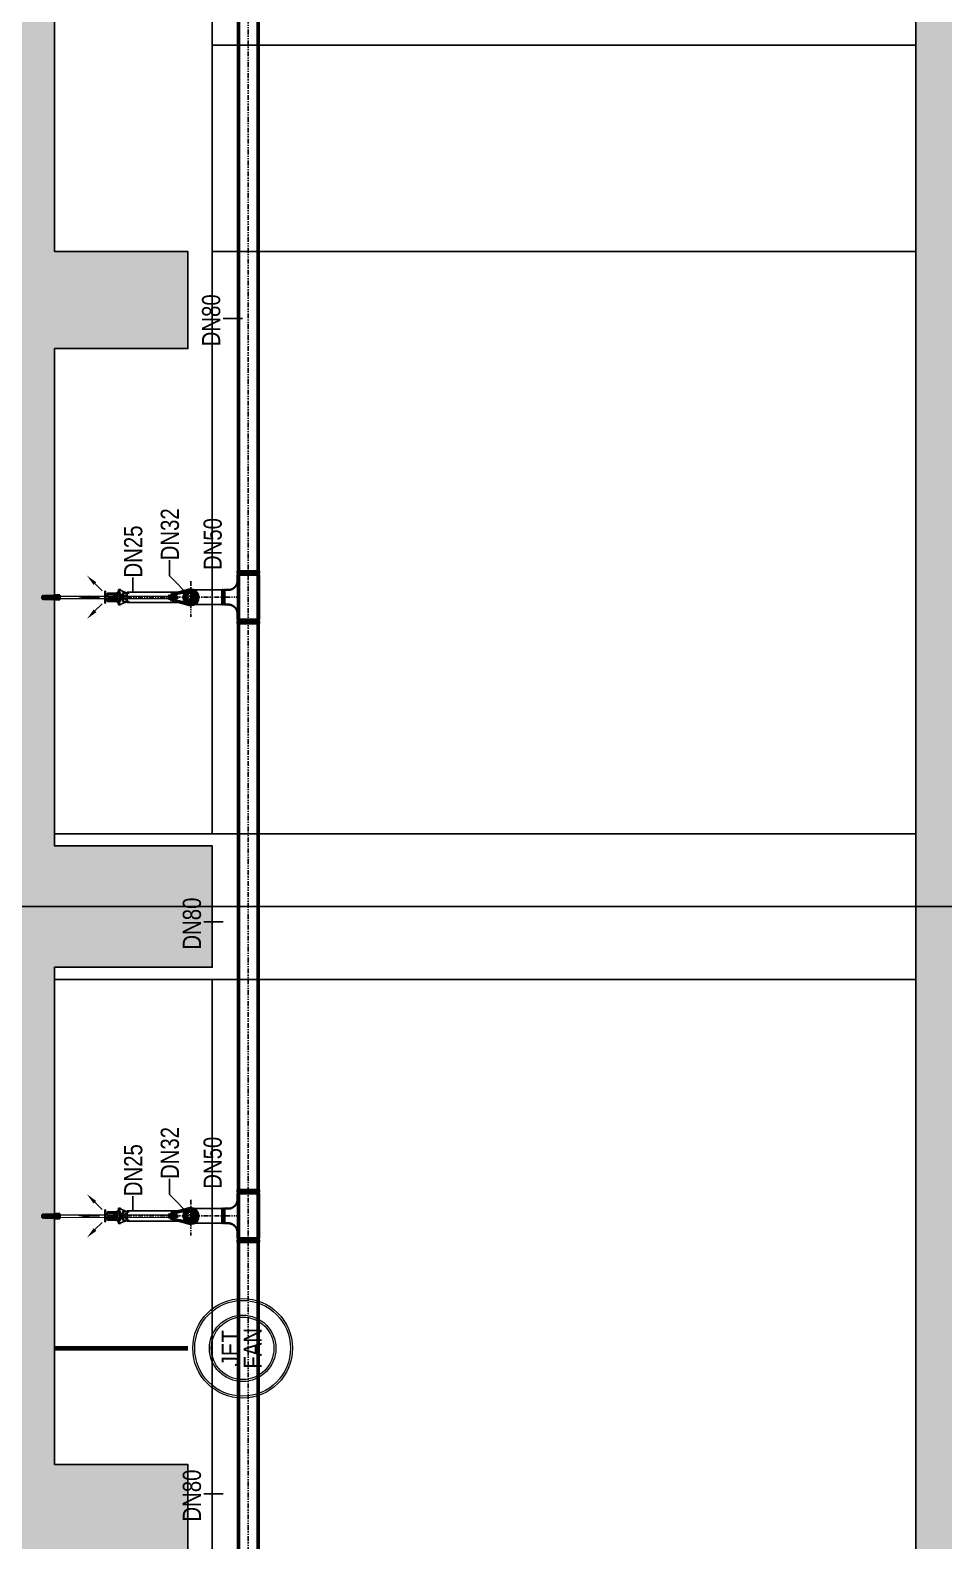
# Model space of a CAD drawing. Header units: millimetres. Extents: x -379292 to 1221486, y 92049 to 447512.
# Drawn here: x -29475 to -25709, y 190005 to 196231 of the extents above; entities that cross this region are included whole.
import ezdxf
from ezdxf.enums import TextEntityAlignment as Align

# ---------------------------------------------------------------- set-up
doc = ezdxf.new("R2010")
doc.units = ezdxf.units.MM
for name, pattern in [('ACISOTGB', [9, 4, -1, 1, -1, 1, -1]), ('CENTER', [2, 1.25, -0.25, 0.25, -0.25]), ('CENTRE', [50.8, 31.75, -6.35, 6.35, -6.35]), ('SOGUKSU1', [72, 60, -6, 0, -6])]:
    doc.linetypes.add(name, pattern=pattern)
for name, color, linetype in [('05_AXIS', 211, 'CENTER'), ('05_CONCRETE', 6, 'Continuous'), ('05_CONCRETE VIEW', 142, 'Continuous'), ('05_HATCH CONCRETE', 141, 'Continuous'), ('05_VIEW 4', 4, 'Continuous'), ('M_FIRE_QRSC-K8-PENDENT SPRINKLER', 102, 'Continuous'), ('M_YANGIN_SPR_ CAP', 7, 'Continuous')]:
    doc.layers.add(name, color=color, linetype=linetype)
for name, color, linetype, lineweight in [('1-JET FAN', 2, 'Continuous', 9), ('1-MIMARI', 8, 'Continuous', 9), ('1-YANGIN BORUSU-2', 5, 'SOGUKSU1', 30), ('1-YANGIN BORUSU-3', 1, 'SOGUKSU1', 30)]:
    doc.layers.add(name, color=color, linetype=linetype, lineweight=lineweight)
doc.styles.add('DOA.ARIAL', font='arial.ttf')
pattern_1 = [(225, (-1e-07, -6.29572), (0.224506, -0.224506), [])]
pattern_2 = [(225, (-8e-08, -7.19072), (0.224506, -0.224506), [])]

# ---------------------------------------------------------------- blocks, each defined once
blk = doc.blocks.new('A$C6a8db8d0')
at = {"layer": '05_HATCH CONCRETE', "ltscale": 25, "transparency": 33554671}
h = blk.add_hatch(dxfattribs=at)
h.set_pattern_fill('ANSI33', color=256, scale=1.5, angle=180)
h.set_pattern_definition([(225, (-8686.666, 32930.851), (6.735192, -6.735192), []), (225, (-8693.402, 32930.851), (6.735192, -6.735192), [4.7625, -2.38125])])
h.paths.add_polyline_path([(-8675, 790), (-8675, 420), (-8725, 420), (-8725, 370), (9165, 370), (9165, 420), (9115, 420), (9115, 810), (9095, 810), (9095, 790), (5815, 790), (5815, 810), (5795, 810), (5795, 790), (-1895, 790), (-1895, 710), (-1845, 710), (-1845, 775), (-1635, 775), (-1635, 720), (-1595, 720), (-1595, 775), (-1335, 775), (-1335, 720), (-1295, 720), (-1295, 775), (-1090, 775), (-1090, 710), (-1040, 710), (-1040, 775), (-835, 775), (-835, 720), (-795, 720), (-795, 775), (-535, 775), (-535, 720), (-495, 720), (-495, 775), (-290, 775), (-290, 710), (-240, 710), (-240, 775), (-35, 775), (-35, 720), (5, 720), (5, 775), (265, 775), (265, 720), (305, 720), (305, 775), (510, 775), (510, 710), (560, 710), (560, 775), (765, 775), (765, 720), (805, 720), (805, 775), (1065, 775), (1065, 720), (1105, 720), (1105, 775), (1310, 775), (1310, 710), (1360, 710), (1360, 775), (1565, 775), (1565, 720), (1605, 720), (1605, 775), (1865, 775), (1865, 720), (1905, 720), (1905, 775), (2110, 775), (2110, 710), (2160, 710), (2160, 775), (2365, 775), (2365, 720), (2405, 720), (2405, 775), (2665, 775), (2665, 720), (2705, 720), (2705, 775), (2910, 775), (2910, 710), (2960, 710), (2960, 775), (3165, 775), (3165, 720), (3205, 720), (3205, 775), (3465, 775), (3465, 720), (3505, 720), (3505, 775), (3710, 775), (3710, 710), (3760, 710), (3760, 775), (3965, 775), (3965, 720), (4005, 720), (4005, 775), (4265, 775), (4265, 720), (4305, 720), (4305, 775), (4510, 775), (4510, 710), (4560, 710), (4560, 775), (4765, 775), (4765, 720), (4805, 720), (4805, 775), (5065, 775), (5065, 720), (5105, 720), (5105, 775), (5310, 775), (5310, 710), (5360, 710), (5360, 775), (5540, 775), (5540, 720), (5580, 720), (5580, 775), (5760, 775), (5760, 710), (5810, 710), (5810, 775), (6110, 775), (6110, 710), (6160, 710), (6160, 775), (6365, 775), (6365, 720), (6405, 720), (6405, 775), (6665, 775), (6665, 720), (6705, 720), (6705, 775), (6910, 775), (6910, 710), (6960, 710), (6960, 775), (7165, 775), (7165, 720), (7205, 720), (7205, 775), (7465, 775), (7465, 720), (7505, 720), (7505, 775), (7710, 775), (7710, 710), (7760, 710), (7760, 775), (7965, 775), (7965, 720), (8005, 720), (8005, 775), (8265, 775), (8265, 720), (8305, 720), (8305, 775), (8510, 775), (8510, 710), (8560, 710), (8560, 775), (8790, 775), (8790, 720), (8830, 720), (8830, 775), (9085, 775), (9085, 420), (-8645, 420), (-8645, 775), (-8270, 775), (-8270, 710), (-8220, 710), (-8220, 775), (-8015, 775), (-8015, 720), (-7975, 720), (-7975, 775), (-7715, 775), (-7715, 720), (-7675, 720), (-7675, 775), (-7470, 775), (-7470, 710), (-7420, 710), (-7420, 775), (-7215, 775), (-7215, 720), (-7175, 720), (-7175, 775), (-6915, 775), (-6915, 720), (-6875, 720), (-6875, 775), (-6670, 775), (-6670, 710), (-6620, 710), (-6620, 775), (-6415, 775), (-6415, 720), (-6375, 720), (-6375, 775), (-6115, 775), (-6115, 720), (-6075, 720), (-6075, 775), (-5870, 775), (-5870, 710), (-5820, 710), (-5820, 775), (-5615, 775), (-5615, 720), (-5575, 720), (-5575, 775), (-5315, 775), (-5315, 720), (-5275, 720), (-5275, 775), (-5070, 775), (-5070, 710), (-5020, 710), (-5020, 775), (-4815, 775), (-4815, 720), (-4775, 720), (-4775, 775), (-4515, 775), (-4515, 720), (-4475, 720), (-4475, 775), (-4270, 775), (-4270, 710), (-4220, 710), (-4220, 775), (-4015, 775), (-4015, 720), (-3975, 720), (-3975, 775), (-3715, 775), (-3715, 720), (-3675, 720), (-3675, 775), (-3470, 775), (-3470, 710), (-3420, 710), (-3420, 775), (-3215, 775), (-3215, 720), (-3175, 720), (-3175, 775), (-2915, 775), (-2915, 720), (-2875, 720), (-2875, 775), (-2670, 775), (-2670, 710), (-2620, 710), (-2620, 775), (-2435, 775), (-2435, 720), (-2395, 720), (-2395, 775), (-2175, 775), (-2175, 720), (-2135, 720), (-2135, 775), (-1955, 775), (-1955, 710), (-1905, 710), (-1905, 790)])
at = {"layer": '05_AXIS', "ltscale": 500}
blk.add_line((535, 170), (535, 1660), dxfattribs=at)
at = {"layer": '05_CONCRETE'}
for points in [[(265, 720), (305, 720), (305, 775), (510, 775), (510, 710), (560, 710), (560, 775), (765, 775), (765, 720), (805, 720), (805, 775), (1065, 775), (1065, 720), (1105, 720), (1105, 775), (1310, 775), (1310, 710), (1360, 710), (1360, 775), (1565, 775)], [(9085, 420), (-8645, 420)]]:
    blk.add_lwpolyline(points, dxfattribs=at)
at = {"layer": '05_CONCRETE VIEW', "ltscale": 20, "flags": 128}
for points in [[(505, 420), (505, 775)], [(565, 775), (565, 420)], [(505, 710), (-235, 710)], [(1305, 710), (565, 710)]]:
    blk.add_lwpolyline(points, dxfattribs=at)
at = {"layer": '05_CONCRETE VIEW', "color": 252, "ltscale": 20, "flags": 128}
blk.add_lwpolyline([(890, 420), (890, 710)], dxfattribs=at)
at = {"layer": '05_VIEW 4', "ltscale": 25}
blk.add_lwpolyline([(805, 710), (805, 420)], dxfattribs=at)
blk = doc.blocks.new('A$C6b748721')
at = {"layer": '1-JET FAN', "ltscale": 25}
for radius in [20.55, 19.74, 13.7, 12.9]:
    blk.add_circle((0, 0), radius, dxfattribs=at)
at = {"layer": '1-JET FAN', "ltscale": 25, "style": 'DOA.ARIAL', "width": 0.8}
for s, p in [('JET', (0.02, 8.7, -15527.66)), ('FAN', (0.02, -0.39, -15527.66))]:
    blk.add_text(s, height=7.5, rotation=0, dxfattribs=at).set_placement(p, align=Align.TOP_CENTER)
blk = doc.blocks.new('A$C12965CA4')
at = {"layer": 'M_FIRE_QRSC-K8-PENDENT SPRINKLER'}
for p, q in [((145.1, 391, -796227.1), (166.6, 399.4, -796227.1)), ((148.8, 397.9, -796227.1), (145.1, 391, -796227.1)), ((148.8, 432.3, -796227.1), (148.8, 397.9, -796227.1)), ((148.8, 420.2, -796227.1), (200.7, 420.2, -796227.1)), ((189.8, 392.5, -796227.1), (159.8, 392.5, -796227.1)), ((159.8, 392.5, -796227.1), (159.8, 369.8, -796227.1)), ((189.8, 391.4, -796227.1), (159.8, 391, -796227.1)), ((189.8, 390, -796227.1), (159.8, 389.7, -796227.1)), ((189.8, 388.7, -796227.1), (159.8, 388.3, -796227.1)), ((189.8, 387.3, -796227.1), (159.8, 386.9, -796227.1)), ((189.8, 385.9, -796227.1), (159.8, 385.6, -796227.1)), ((189.8, 384.6, -796227.1), (159.8, 384.2, -796227.1)), ((160.7, 419, -796227.1), (160.7, 406.8, -796227.1)), ((164.2, 420.2, -796227.1), (185.3, 420.2, -796227.1)), ((164.2, 405.6, -796227.1), (185.3, 405.6, -796227.1)), ((164.6, 420.2, -796227.1), (184.9, 420.2, -796227.1)), ((166.6, 398.7, -796227.1), (166.6, 405.6, -796227.1)), ((166.6, 398.7, -796227.1), (168, 396.4, -796227.1)), ((182.9, 398.7, -796227.1), (166.6, 398.7, -796227.1)), ((167.7, 419, -796227.1), (167.7, 406.8, -796227.1)), ((168, 396.4, -796227.1), (168, 405.6, -796227.1)), ((168, 396.4, -796227.1), (181.5, 396.4, -796227.1)), ((181.5, 396.4, -796227.1), (181.5, 405.6, -796227.1)), ((182.9, 398.7, -796227.1), (181.5, 396.4, -796227.1)), ((181.8, 419, -796227.1), (181.8, 406.8, -796227.1)), ((182.9, 398.7, -796227.1), (182.9, 405.6, -796227.1)), ((204.5, 391, -796227.1), (182.9, 399.4, -796227.1)), ((188.8, 419, -796227.1), (188.8, 406.8, -796227.1)), ((189.8, 392.5, -796227.1), (189.8, 369.8, -796227.1)), ((200.7, 432.3, -796227.1), (200.7, 397.9, -796227.1)), ((200.7, 397.9, -796227.1), (204.5, 391, -796227.1)), ((126.1, 366.2, -796227.1), (126.1, 377.4, -796227.1)), ((126.1, 377.4, -796227.1), (126.1, 377.4, -796227.1)), ((126.6, 365.7, -796227.1), (147, 365.7, -796227.1)), ((130.9, 380.7, -796227.1), (130.9, 368.6, -796227.1)), ((141.4, 369.8, -796227.1), (141.4, 356.5, -796227.1)), ((208.1, 369.8, -796227.1), (141.4, 369.8, -796227.1)), ((208.1, 356.5, -796227.1), (141.4, 356.5, -796227.1)), ((147.6, 348.2, -796227.1), (147.6, 306.5, -796227.1)), ((154.8, 351.5, -796227.1), (150.9, 351.5, -796227.1)), ((194.8, 371.2, -796227.1), (154.8, 370.7, -796227.1)), ((194.8, 351.5, -796227.1), (154.8, 351.5, -796227.1)), ((194.8, 347.7, -796227.1), (154.8, 347.7, -796227.1)), ((156.8, 347.7, -796227.1), (157.6, 343.6, -796227.1)), ((156.9, 378.7, -796227.1), (192.6, 378.7, -796227.1)), ((157.6, 343.6, -796227.1), (157.6, 307.4, -796227.1)), ((192, 343.6, -796227.1), (157.6, 343.6, -796227.1)), ((192, 341.8, -796227.1), (157.6, 341.8, -796227.1)), ((157.6, 332.1, -796227.1), (158.4, 332.1, -796227.1)), ((158.4, 332.1, -796227.1), (158.4, 341.8, -796227.1)), ((159, 347.7, -796227.1), (159.8, 343.6, -796227.1)), ((189.8, 383.2, -796227.1), (159.8, 382.8, -796227.1)), ((189.8, 381.8, -796227.1), (159.8, 381.5, -796227.1)), ((189.8, 380.5, -796227.1), (159.8, 380.1, -796227.1)), ((189.8, 379.1, -796227.1), (159.8, 378.7, -796227.1)), ((189.8, 377.7, -796227.1), (159.8, 377.3, -796227.1)), ((189.8, 376.4, -796227.1), (159.8, 376, -796227.1)), ((189.8, 375, -796227.1), (159.8, 374.6, -796227.1)), ((189.8, 373.6, -796227.1), (159.8, 373.2, -796227.1)), ((189.8, 372.2, -796227.1), (159.8, 371.9, -796227.1)), ((165.3, 341.8, -796227.1), (165.3, 341, -796227.1)), ((184.2, 341, -796227.1), (165.3, 341, -796227.1)), ((171.4, 303.4, -796227.1), (166.4, 284.4, -796227.1)), ((171.4, 341, -796227.1), (171.4, 303.4, -796227.1)), ((178.1, 303.4, -796227.1), (171.4, 303.4, -796227.1)), ((178.1, 341, -796227.1), (178.1, 303.4, -796227.1)), ((178.1, 303.4, -796227.1), (183.2, 284.4, -796227.1)), ((184.2, 341.8, -796227.1), (184.2, 341, -796227.1)), ((190.5, 347.7, -796227.1), (189.8, 343.6, -796227.1)), ((191.2, 332.1, -796227.1), (191.2, 341.8, -796227.1)), ((192, 332.1, -796227.1), (191.2, 332.1, -796227.1)), ((192.7, 347.7, -796227.1), (192, 343.6, -796227.1)), ((192, 343.6, -796227.1), (192, 307.4, -796227.1)), ((194.8, 351.5, -796227.1), (198.6, 351.5, -796227.1)), ((201.9, 348.2, -796227.1), (201.9, 306.5, -796227.1)), ((222.9, 365.7, -796227.1), (202.5, 365.7, -796227.1)), ((208.1, 369.8, -796227.1), (208.1, 356.5, -796227.1)), ((218.7, 380.7, -796227.1), (218.7, 368.6, -796227.1)), ((223.5, 377.5, -796227.1), (223.4, 377.5, -796227.1)), ((223.5, 366.2, -796227.1), (223.5, 377.5, -796227.1)), ((166.4, 284.4, -796227.1), (136.8, 281.9, -796227.1)), ((136.8, 281.9, -796227.1), (136.8, 278.4, -796227.1)), ((136.8, 281.9, -796227.1), (180.6, 281.9, -796227.1)), ((212.8, 278.4, -796227.1), (136.8, 278.4, -796227.1)), ((136.8, 278.4, -796227.1), (212.8, 278.4, -796227.1)), ((166.4, 284.4, -796227.1), (174.8, 284.4, -796227.1)), ((212.8, 281.9, -796227.1), (169, 281.9, -796227.1)), ((170.4, 281.9, -796227.1), (174.8, 284.4, -796227.1)), ((170.4, 278.4, -796227.1), (170.4, 281.9, -796227.1)), ((183.2, 284.4, -796227.1), (174.8, 284.4, -796227.1)), ((179.1, 281.9, -796227.1), (174.8, 284.4, -796227.1)), ((179.1, 278.4, -796227.1), (179.1, 281.9, -796227.1)), ((183.2, 284.4, -796227.1), (212.8, 281.9, -796227.1)), ((212.8, 281.9, -796227.1), (212.8, 278.4, -796227.1))]:
    blk.add_line(p, q, dxfattribs=at)
at = {"layer": 'M_FIRE_QRSC-K8-PENDENT SPRINKLER', "elevation": -796227.1}
for points in [[(88.1, 216), (134, 261.9)], [(174.8, 180.1), (174.8, 245)], [(261.4, 216), (215.5, 261.9)]]:
    blk.add_lwpolyline(points, dxfattribs=at)
at = {"layer": 'M_FIRE_QRSC-K8-PENDENT SPRINKLER'}
for centre, radius, start, end in [((1391.4, -107.8, -796227.1), 1351.9, 156.88958, 158.81687), ((138.6, 426.9, -796227.1), 10.2, 336.88958, 0), ((164.2, 414.5, -796227.1), 5.73, 90, 127.87888), ((164.2, 411.3, -796227.1), 5.73, 232.12112, 270), ((164.2, 414.5, -796227.1), 5.73, 52.12112, 90), ((164.2, 411.3, -796227.1), 5.73, 270, 307.87888), ((174.8, 399.1, -796227.1), 21.1, 70.52878, 109.47122), ((174.8, 426.7, -796227.1), 21.1, 250.52878, 289.47122), ((185.3, 414.5, -796227.1), 5.73, 90, 127.87888), ((185.3, 411.3, -796227.1), 5.73, 232.12112, 270), ((185.3, 414.5, -796227.1), 5.73, 52.12112, 90), ((185.3, 411.3, -796227.1), 5.73, 270, 307.87888), ((-1041.9, -107.8, -796227.1), 1351.9, 21.18313, 23.15449), ((126.1, 382.6, -796227.1), 5.11, 270, 338.81687), ((125.4, 410.9, -796227.1), 42.7, 270.94131, 306.03331), ((126.6, 366.2, -796227.1), 0.511, 180, 270), ((174.8, 273.9, -796227.1), 95.9, 73.18669, 106.81331), ((150.9, 348.2, -796227.1), 3.33, 90, 180), ((170, 306.5, -796227.1), 22.4, 179.95525, 260.6114), ((156.9, 368.5, -796227.1), 10.2, 90, 129.10918), ((154.8, 349.6, -796227.1), 1.88, 90, 270), ((151, 353, -796227.1), 4.03, 337.47288, 59.03011), ((171.1, 305.4, -796227.1), 13.6, 171.71727, 258.73693), ((178.5, 305.4, -796227.1), 13.6, 281.26307, 8.28273), ((179.5, 306.5, -796227.1), 22.4, 279.3886, 0.04475), ((192.6, 368.5, -796227.1), 10.2, 50.89082, 90), ((198.5, 353, -796227.1), 4.03, 120.96989, 202.52712), ((194.8, 349.6, -796227.1), 1.88, 270, 90), ((198.6, 348.2, -796227.1), 3.33, 0, 90), ((224.2, 410.9, -796227.1), 42.7, 233.96669, 269.05869), ((223.4, 382.6, -796227.1), 5.11, 201.18313, 270), ((222.9, 366.2, -796227.1), 0.511, 270, 0)]:
    blk.add_arc(centre, radius, start, end, dxfattribs=at)
for points in [[(96.6, 207.5, -796227.1), (37.2, 165.1, -796227.1), (79.6, 224.4, -796227.1)], [(269.9, 224.4, -796227.1), (312.3, 165.1, -796227.1), (252.9, 207.5, -796227.1)], [(186.8, 180.1, -796227.1), (174.8, 108.1, -796227.1), (162.8, 180.1, -796227.1)]]:
    blk.add_solid(points, dxfattribs=at)
blk = doc.blocks.new('*U1142')
h = blk.add_hatch()
h.set_pattern_fill('ANSI31', color=256, scale=0.1, angle=180)
h.set_pattern_definition(pattern_1)
h.paths.add_polyline_path([(-2.12, 0, 1), (2.12, 0, 1)])
h.paths.add_polyline_path([(1.79, 0, -1), (-1.8, 0, -1)], flags=16)
h = blk.add_hatch(color=256)
h.dxf.hatch_style = 1
h.paths.add_polyline_path([(0, -1.8, 1), (0, 0, -1), (0, 1.79, 0.414214), (-1.8, 0, 0.414214)])
at = {"color": 7}
for p, q in [((-1.17, 55.93), (-1.17, 56.18)), ((-1.17, 56.18), (1.23, 56.18)), ((1.23, 55.93), (1.23, 56.18)), ((-1.17, 55.93), (1.23, 55.93)), ((-0.88, 55.84), (-0.88, 55.02)), ((-0.88, 54.84), (-0.88, 54.02)), ((-0.73, 54.93), (0.79, 54.93)), ((-0.73, 53.93), (0.79, 53.93)), ((-0.58, 55.84), (-0.58, 55.02)), ((-0.58, 54.84), (-0.58, 54.02)), ((0.64, 55.84), (0.64, 55.02)), ((0.64, 54.84), (0.64, 54.02)), ((0.94, 55.84), (0.94, 55.02)), ((0.94, 54.84), (0.94, 54.02))]:
    blk.add_line(p, q, dxfattribs=at)
at = {"color": 7, "ltscale": 0.5}
for p, q in [((-0.69, 60.11), (-0.61, 60.35)), ((-0.69, 59.58), (-0.69, 60.11)), ((-0.69, 59.58), (-0.61, 59.49)), ((-0.69, 58.53), (-0.61, 58.62)), ((-0.69, 56.59), (-0.69, 58.53)), ((-0.69, 57.9), (-0.66, 58.34)), ((-0.69, 57.9), (-0.42, 57.9)), ((-0.69, 57.26), (-0.66, 57.7)), ((-0.69, 57.26), (-0.42, 57.26)), ((-0.69, 56.59), (0.77, 56.59)), ((-0.69, 56.18), (-0.69, 56.4)), ((0.77, 56.4), (-0.69, 56.4)), ((-0.66, 58.34), (-0.42, 58.34)), ((-0.66, 57.7), (-0.42, 57.7)), ((-0.61, 60.35), (-0.33, 60.35)), ((-0.61, 58.62), (-0.61, 59.49)), ((-0.47, 60.5), (-0.6, 60.9)), ((-0.54, 61.22), (0.62, 61.22)), ((-0.54, 61.1), (0.62, 61.1)), ((-0.47, 60.35), (-0.47, 60.5)), ((-0.47, 60.5), (0.55, 60.5)), ((-0.42, 58.34), (-0.42, 57.9)), ((-0.42, 57.7), (-0.42, 57.26)), ((-0.33, 60.35), (0.04, 59.98)), ((-0.22, 59.61), (0.3, 59.61)), ((-0.22, 59.61), (-0.22, 58.82)), ((-0.22, 59.26), (0.3, 59.26)), ((-0.22, 58.82), (0.04, 58.56)), ((-0.08, 57.02), (-0.08, 56.82)), ((0.41, 60.35), (0.04, 59.98)), ((0.04, 59.98), (0.04, 59.61)), ((0.3, 58.82), (0.04, 58.56)), ((0.04, 58.56), (0.04, 57.14)), ((0.16, 57.02), (0.16, 56.82)), ((0.3, 59.61), (0.3, 58.82)), ((0.69, 60.35), (0.41, 60.35)), ((0.74, 58.34), (0.5, 58.34)), ((0.5, 58.34), (0.5, 57.9)), ((0.77, 57.9), (0.5, 57.9)), ((0.74, 57.7), (0.5, 57.7)), ((0.5, 57.7), (0.5, 57.26)), ((0.77, 57.26), (0.5, 57.26)), ((0.55, 60.5), (0.68, 60.9)), ((0.55, 60.35), (0.55, 60.5)), ((0.77, 60.11), (0.69, 60.35)), ((0.77, 59.58), (0.69, 59.49)), ((0.69, 58.62), (0.69, 59.49)), ((0.77, 58.53), (0.69, 58.62)), ((0.77, 57.9), (0.74, 58.34)), ((0.77, 57.26), (0.74, 57.7)), ((0.77, 59.58), (0.77, 60.11)), ((0.77, 56.59), (0.77, 58.53)), ((0.77, 56.18), (0.77, 56.4))]:
    blk.add_line(p, q, dxfattribs=at)
at = {"color": 7, "linetype": 'Continuous', "lineweight": 5}
for p, q in [((-0.47, 53.93), (-0.47, 7.94)), ((0.53, 53.93), (0.53, 7.94))]:
    blk.add_line(p, q, dxfattribs=at)
at = {"lineweight": 5}
for p, q in [((-0.93, 7.21), (0.99, 7.21)), ((-0.93, 6.57), (0.99, 6.57)), ((-0.78, 7.82), (-0.78, 7.33)), ((-0.78, 6.45), (-0.78, 5.96)), ((-0.6, 7.94), (0.65, 7.94)), ((-0.43, 7.82), (-0.43, 7.33)), ((-0.43, 6.45), (-0.43, 5.96)), ((0.48, 7.82), (0.48, 7.33)), ((0.48, 6.45), (0.48, 5.96)), ((0.83, 7.82), (0.83, 7.33)), ((0.83, 6.45), (0.83, 5.96)), ((-0.6, 5.84), (0.65, 5.84)), ((-0.43, 5.84), (-0.43, 5.36)), ((-0.43, 5.36), (0.48, 5.36)), ((-0.43, 5.36), (-0.35, 5.28)), ((-0.35, 5.28), (0.4, 5.28)), ((0.48, 5.36), (0.4, 5.28)), ((0.48, 5.84), (0.48, 5.36))]:
    blk.add_line(p, q, dxfattribs=at)
at = {"linetype": 'CENTRE', "lineweight": 5}
for p, q in [((-0.93, 7.05), (-0.93, 7.21)), ((-0.93, 6.73), (-0.93, 6.57)), ((0.99, 7.05), (0.99, 7.21)), ((0.99, 6.73), (0.99, 6.57))]:
    blk.add_line(p, q, dxfattribs=at)
at = {"color": 7, "linetype": 'Continuous', "lineweight": 15}
for p, q in [((-0.7, 6.89), (-0.7, 6.75)), ((0.65, 6.9), (0.65, 7.05))]:
    blk.add_line(p, q, dxfattribs=at)
blk.add_lwpolyline([(-2.3, 0.42), (-1.11, 6.82, -0.361502), (-1.01, 6.9), (0.9, 6.9), (0.9, 7.05), (-1.1, 7.05, 0.361502), (-1.24, 6.93), (-2.44, 0.45, 1.202369), (2.37, 0.45), (1.2, 6.77, 0.361502), (1.05, 6.89), (-0.95, 6.89), (-0.95, 6.75), (0.97, 6.75, -0.361502), (1.07, 6.66), (2.23, 0.42, -1.202369)], format="xyb", close=True, dxfattribs=at)
for radius in [2.12, 1.79]:
    blk.add_circle((0, 0), radius)
at = {"color": 7, "ltscale": 0.5}
for centre, radius, start, end in [((-0.71, 56.5), 0.0963, 278.9277, 81.0723), ((-0.44, 60.96), 0.177, 125.93795, 201.79087), ((-0.37, 61.17), 0.177, 163.86441, 201.79087), ((0.04, 57.02), 0.118, 0, 180), ((0.04, 56.82), 0.118, 180, 0), ((0.45, 61.17), 0.177, 338.20913, 16.13559), ((0.52, 60.96), 0.177, 338.20913, 54.06205), ((0.79, 56.5), 0.0963, 98.9277, 261.0723)]:
    blk.add_arc(centre, radius, start, end, dxfattribs=at)
at = {"color": 7}
for centre, radius, start, end in [((-0.73, 55.75), 0.176, 30.25522, 149.74478), ((-0.73, 55.11), 0.176, 210.25522, 329.74478), ((-0.73, 54.75), 0.176, 30.25522, 149.74478), ((-0.73, 54.11), 0.176, 210.25522, 329.74478), ((0.03, 53.77), 2.16, 73.65681, 106.34319), ((0.03, 57.09), 2.16, 253.65681, 286.34319), ((0.03, 52.77), 2.16, 73.65681, 106.34319), ((0.03, 56.09), 2.16, 253.65681, 286.34319), ((0.79, 55.75), 0.176, 30.25522, 149.74478), ((0.79, 55.11), 0.176, 210.25522, 329.74478), ((0.79, 54.75), 0.176, 30.25522, 149.74478), ((0.79, 54.11), 0.176, 210.25522, 329.74478)]:
    blk.add_arc(centre, radius, start, end, dxfattribs=at)
at = {"lineweight": 5}
for centre, radius, start, end in [((-0.6, 7.76), 0.188, 20.8221, 159.1779), ((-0.6, 7.4), 0.188, 200.8221, 339.1779), ((-0.6, 6.39), 0.188, 20.8221, 159.1779), ((0.03, 7.04), 0.907, 60.07925, 119.92075), ((0.03, 8.12), 0.907, 240.07925, 299.92075), ((0.03, 5.67), 0.907, 60.07925, 119.92075), ((0.65, 7.76), 0.188, 20.8221, 159.1779), ((0.65, 7.4), 0.188, 200.8221, 339.1779), ((0.65, 6.39), 0.188, 20.8221, 159.1779), ((-0.6, 6.03), 0.188, 200.8221, 339.1779), ((0.03, 6.75), 0.907, 240.07925, 299.92075), ((0.65, 6.03), 0.188, 200.8221, 339.1779)]:
    blk.add_arc(centre, radius, start, end, dxfattribs=at)
for centre, start, end in [((0, 0.9), 90, 270), ((0, -0.9), 270, 90)]:
    blk.add_arc(centre, 0.897, start, end)
blk = doc.blocks.new('*U1143')
h = blk.add_hatch()
h.set_pattern_fill('ANSI31', color=256, scale=0.1, angle=180)
h.set_pattern_definition(pattern_2)
h.paths.add_polyline_path([(-3.02, 0, 1), (3.01, 0, 1)])
h.paths.add_polyline_path([(2.65, 0, -1), (-2.65, 0, -1)], flags=16)
h = blk.add_hatch(color=256)
h.dxf.hatch_style = 1
h.paths.add_polyline_path([(0, -2.65, 1), (0, 0, -1), (0, 2.65, 0.414214), (-2.65, 0, 0.414214)])
at = {"color": 7}
for p, q in [((-1.17, 55.93), (-1.17, 56.18)), ((-1.17, 56.18), (1.23, 56.18)), ((1.23, 55.93), (1.23, 56.18)), ((-1.17, 55.93), (1.23, 55.93)), ((-0.88, 55.84), (-0.88, 55.02)), ((-0.88, 54.84), (-0.88, 54.02)), ((-0.73, 54.93), (0.79, 54.93)), ((-0.73, 53.93), (0.79, 53.93)), ((-0.58, 55.84), (-0.58, 55.02)), ((-0.58, 54.84), (-0.58, 54.02)), ((0.64, 55.84), (0.64, 55.02)), ((0.64, 54.84), (0.64, 54.02)), ((0.94, 55.84), (0.94, 55.02)), ((0.94, 54.84), (0.94, 54.02))]:
    blk.add_line(p, q, dxfattribs=at)
at = {"color": 7, "ltscale": 0.5}
for p, q in [((-0.69, 60.11), (-0.61, 60.35)), ((-0.69, 59.58), (-0.69, 60.11)), ((-0.69, 59.58), (-0.61, 59.49)), ((-0.69, 58.53), (-0.61, 58.62)), ((-0.69, 56.59), (-0.69, 58.53)), ((-0.69, 57.9), (-0.66, 58.34)), ((-0.69, 57.9), (-0.42, 57.9)), ((-0.69, 57.26), (-0.66, 57.7)), ((-0.69, 57.26), (-0.42, 57.26)), ((-0.69, 56.59), (0.77, 56.59)), ((-0.69, 56.18), (-0.69, 56.4)), ((0.77, 56.4), (-0.69, 56.4)), ((-0.66, 58.34), (-0.42, 58.34)), ((-0.66, 57.7), (-0.42, 57.7)), ((-0.61, 60.35), (-0.33, 60.35)), ((-0.61, 58.62), (-0.61, 59.49)), ((-0.47, 60.5), (-0.6, 60.9)), ((-0.54, 61.22), (0.62, 61.22)), ((-0.54, 61.1), (0.62, 61.1)), ((-0.47, 60.35), (-0.47, 60.5)), ((-0.47, 60.5), (0.55, 60.5)), ((-0.42, 58.34), (-0.42, 57.9)), ((-0.42, 57.7), (-0.42, 57.26)), ((-0.33, 60.35), (0.04, 59.98)), ((-0.22, 59.61), (0.3, 59.61)), ((-0.22, 59.61), (-0.22, 58.82)), ((-0.22, 59.26), (0.3, 59.26)), ((-0.22, 58.82), (0.04, 58.56)), ((-0.08, 57.02), (-0.08, 56.82)), ((0.41, 60.35), (0.04, 59.98)), ((0.04, 59.98), (0.04, 59.61)), ((0.3, 58.82), (0.04, 58.56)), ((0.04, 58.56), (0.04, 57.14)), ((0.16, 57.02), (0.16, 56.82)), ((0.3, 59.61), (0.3, 58.82)), ((0.69, 60.35), (0.41, 60.35)), ((0.74, 58.34), (0.5, 58.34)), ((0.5, 58.34), (0.5, 57.9)), ((0.77, 57.9), (0.5, 57.9)), ((0.74, 57.7), (0.5, 57.7)), ((0.5, 57.7), (0.5, 57.26)), ((0.77, 57.26), (0.5, 57.26)), ((0.55, 60.5), (0.68, 60.9)), ((0.55, 60.35), (0.55, 60.5)), ((0.77, 60.11), (0.69, 60.35)), ((0.77, 59.58), (0.69, 59.49)), ((0.69, 58.62), (0.69, 59.49)), ((0.77, 58.53), (0.69, 58.62)), ((0.77, 57.9), (0.74, 58.34)), ((0.77, 57.26), (0.74, 57.7)), ((0.77, 59.58), (0.77, 60.11)), ((0.77, 56.59), (0.77, 58.53)), ((0.77, 56.18), (0.77, 56.4))]:
    blk.add_line(p, q, dxfattribs=at)
at = {"color": 7, "linetype": 'Continuous', "lineweight": 5}
for p, q in [((-0.47, 53.93), (-0.47, 9.24)), ((0.53, 53.93), (0.53, 9.24))]:
    blk.add_line(p, q, dxfattribs=at)
at = {"lineweight": 5}
for p, q in [((-0.93, 8.51), (0.99, 8.51)), ((-0.93, 7.87), (0.99, 7.87)), ((-0.78, 9.12), (-0.78, 8.63)), ((-0.78, 7.75), (-0.78, 7.26)), ((-0.6, 9.24), (0.65, 9.24)), ((-0.6, 7.14), (0.65, 7.14)), ((-0.43, 9.12), (-0.43, 8.63)), ((-0.43, 7.75), (-0.43, 7.26)), ((-0.43, 7.14), (-0.43, 6.66)), ((-0.43, 6.66), (0.48, 6.66)), ((-0.43, 6.66), (-0.35, 6.58)), ((-0.35, 6.58), (0.4, 6.58)), ((0.48, 6.66), (0.4, 6.58)), ((0.48, 9.12), (0.48, 8.63)), ((0.48, 7.75), (0.48, 7.26)), ((0.48, 7.14), (0.48, 6.66)), ((0.83, 9.12), (0.83, 8.63)), ((0.83, 7.75), (0.83, 7.26))]:
    blk.add_line(p, q, dxfattribs=at)
at = {"linetype": 'CENTRE', "lineweight": 5}
for p, q in [((-0.93, 8.35), (-0.93, 8.51)), ((-0.93, 8.03), (-0.93, 7.87)), ((0.99, 8.35), (0.99, 8.51)), ((0.99, 8.03), (0.99, 7.87))]:
    blk.add_line(p, q, dxfattribs=at)
at = {"color": 7, "linetype": 'Continuous', "lineweight": 15}
for p, q in [((-0.69, 8.19), (-0.69, 8.04)), ((0.73, 8.2), (0.73, 8.35))]:
    blk.add_line(p, q, dxfattribs=at)
blk.add_lwpolyline([(-3.19, 0.85), (-1.24, 8.13, -0.339454), (-1.14, 8.2), (0.98, 8.2), (0.98, 8.35), (-1.22, 8.35, 0.339454), (-1.36, 8.24), (-3.33, 0.89, 1.303225), (3.33, 0.89), (1.41, 8.08, 0.339454), (1.26, 8.19), (-0.94, 8.19), (-0.94, 8.04), (1.18, 8.04, -0.339454), (1.28, 7.97), (3.19, 0.85, -1.303225)], format="xyb", close=True, dxfattribs=at)
for radius in [3.02, 2.65]:
    blk.add_circle((0, 0), radius)
at = {"color": 7, "ltscale": 0.5}
for centre, radius, start, end in [((-0.71, 56.5), 0.0963, 278.9277, 81.0723), ((-0.44, 60.96), 0.177, 125.93795, 201.79087), ((-0.37, 61.17), 0.177, 163.86441, 201.79087), ((0.04, 57.02), 0.118, 0, 180), ((0.04, 56.82), 0.118, 180, 0), ((0.45, 61.17), 0.177, 338.20913, 16.13559), ((0.52, 60.96), 0.177, 338.20913, 54.06205), ((0.79, 56.5), 0.0963, 98.9277, 261.0723)]:
    blk.add_arc(centre, radius, start, end, dxfattribs=at)
at = {"color": 7}
for centre, radius, start, end in [((-0.73, 55.75), 0.176, 30.25522, 149.74478), ((-0.73, 55.11), 0.176, 210.25522, 329.74478), ((-0.73, 54.75), 0.176, 30.25522, 149.74478), ((-0.73, 54.11), 0.176, 210.25522, 329.74478), ((0.03, 53.77), 2.16, 73.65681, 106.34319), ((0.03, 57.09), 2.16, 253.65681, 286.34319), ((0.03, 52.77), 2.16, 73.65681, 106.34319), ((0.03, 56.09), 2.16, 253.65681, 286.34319), ((0.79, 55.75), 0.176, 30.25522, 149.74478), ((0.79, 55.11), 0.176, 210.25522, 329.74478), ((0.79, 54.75), 0.176, 30.25522, 149.74478), ((0.79, 54.11), 0.176, 210.25522, 329.74478)]:
    blk.add_arc(centre, radius, start, end, dxfattribs=at)
at = {"lineweight": 5}
for centre, radius, start, end in [((-0.6, 9.06), 0.188, 20.8221, 159.1779), ((-0.6, 8.7), 0.188, 200.8221, 339.1779), ((-0.6, 7.69), 0.188, 20.8221, 159.1779), ((-0.6, 7.33), 0.188, 200.8221, 339.1779), ((0.03, 8.34), 0.907, 60.07925, 119.92075), ((0.03, 9.42), 0.907, 240.07925, 299.92075), ((0.03, 6.97), 0.907, 60.07925, 119.92075), ((0.03, 8.04), 0.907, 240.07925, 299.92075), ((0.65, 9.06), 0.188, 20.8221, 159.1779), ((0.65, 8.7), 0.188, 200.8221, 339.1779), ((0.65, 7.69), 0.188, 20.8221, 159.1779), ((0.65, 7.33), 0.188, 200.8221, 339.1779)]:
    blk.add_arc(centre, radius, start, end, dxfattribs=at)
blk.add_arc((0, 1.33), 1.32, 90, 270)
blk = doc.blocks.new('*U1151')
h = blk.add_hatch()
h.set_pattern_fill('ANSI31', color=256, scale=0.1, angle=180)
h.set_pattern_definition(pattern_1)
h.paths.add_polyline_path([(-2.12, 0, 1), (2.12, 0, 1)])
h.paths.add_polyline_path([(1.79, 0, -1), (-1.8, 0, -1)], flags=16)
h = blk.add_hatch(color=256)
h.dxf.hatch_style = 1
h.paths.add_polyline_path([(0, -1.8, 1), (0, 0, -1), (0, 1.79, 0.414214), (-1.8, 0, 0.414214)])
at = {"color": 7}
for p, q in [((-1.17, 55.93), (-1.17, 56.18)), ((-1.17, 56.18), (1.23, 56.18)), ((1.23, 55.93), (1.23, 56.18)), ((-1.17, 55.93), (1.23, 55.93)), ((-0.88, 55.84), (-0.88, 55.02)), ((-0.88, 54.84), (-0.88, 54.02)), ((-0.73, 54.93), (0.79, 54.93)), ((-0.73, 53.93), (0.79, 53.93)), ((-0.58, 55.84), (-0.58, 55.02)), ((-0.58, 54.84), (-0.58, 54.02)), ((0.64, 55.84), (0.64, 55.02)), ((0.64, 54.84), (0.64, 54.02)), ((0.94, 55.84), (0.94, 55.02)), ((0.94, 54.84), (0.94, 54.02))]:
    blk.add_line(p, q, dxfattribs=at)
at = {"color": 7, "ltscale": 0.5}
for p, q in [((-0.69, 60.11), (-0.61, 60.35)), ((-0.69, 59.58), (-0.69, 60.11)), ((-0.69, 59.58), (-0.61, 59.49)), ((-0.69, 58.53), (-0.61, 58.62)), ((-0.69, 56.59), (-0.69, 58.53)), ((-0.69, 57.9), (-0.66, 58.34)), ((-0.69, 57.9), (-0.42, 57.9)), ((-0.69, 57.26), (-0.66, 57.7)), ((-0.69, 57.26), (-0.42, 57.26)), ((-0.69, 56.59), (0.77, 56.59)), ((-0.69, 56.18), (-0.69, 56.4)), ((0.77, 56.4), (-0.69, 56.4)), ((-0.66, 58.34), (-0.42, 58.34)), ((-0.66, 57.7), (-0.42, 57.7)), ((-0.61, 60.35), (-0.33, 60.35)), ((-0.61, 58.62), (-0.61, 59.49)), ((-0.47, 60.5), (-0.6, 60.9)), ((-0.54, 61.22), (0.62, 61.22)), ((-0.54, 61.1), (0.62, 61.1)), ((-0.47, 60.35), (-0.47, 60.5)), ((-0.47, 60.5), (0.55, 60.5)), ((-0.42, 58.34), (-0.42, 57.9)), ((-0.42, 57.7), (-0.42, 57.26)), ((-0.33, 60.35), (0.04, 59.98)), ((-0.22, 59.61), (0.3, 59.61)), ((-0.22, 59.61), (-0.22, 58.82)), ((-0.22, 59.26), (0.3, 59.26)), ((-0.22, 58.82), (0.04, 58.56)), ((-0.08, 57.02), (-0.08, 56.82)), ((0.41, 60.35), (0.04, 59.98)), ((0.04, 59.98), (0.04, 59.61)), ((0.3, 58.82), (0.04, 58.56)), ((0.04, 58.56), (0.04, 57.14)), ((0.16, 57.02), (0.16, 56.82)), ((0.3, 59.61), (0.3, 58.82)), ((0.69, 60.35), (0.41, 60.35)), ((0.74, 58.34), (0.5, 58.34)), ((0.5, 58.34), (0.5, 57.9)), ((0.77, 57.9), (0.5, 57.9)), ((0.74, 57.7), (0.5, 57.7)), ((0.5, 57.7), (0.5, 57.26)), ((0.77, 57.26), (0.5, 57.26)), ((0.55, 60.5), (0.68, 60.9)), ((0.55, 60.35), (0.55, 60.5)), ((0.77, 60.11), (0.69, 60.35)), ((0.77, 59.58), (0.69, 59.49)), ((0.69, 58.62), (0.69, 59.49)), ((0.77, 58.53), (0.69, 58.62)), ((0.77, 57.9), (0.74, 58.34)), ((0.77, 57.26), (0.74, 57.7)), ((0.77, 59.58), (0.77, 60.11)), ((0.77, 56.59), (0.77, 58.53)), ((0.77, 56.18), (0.77, 56.4))]:
    blk.add_line(p, q, dxfattribs=at)
at = {"color": 7, "linetype": 'Continuous', "lineweight": 5}
for p, q in [((-0.47, 53.93), (-0.47, 7.94)), ((0.53, 53.93), (0.53, 7.94))]:
    blk.add_line(p, q, dxfattribs=at)
at = {"lineweight": 5}
for p, q in [((-0.93, 7.21), (0.99, 7.21)), ((-0.93, 6.57), (0.99, 6.57)), ((-0.78, 7.82), (-0.78, 7.33)), ((-0.78, 6.45), (-0.78, 5.96)), ((-0.6, 7.94), (0.65, 7.94)), ((-0.43, 7.82), (-0.43, 7.33)), ((-0.43, 6.45), (-0.43, 5.96)), ((0.48, 7.82), (0.48, 7.33)), ((0.48, 6.45), (0.48, 5.96)), ((0.83, 7.82), (0.83, 7.33)), ((0.83, 6.45), (0.83, 5.96)), ((-0.6, 5.84), (0.65, 5.84)), ((-0.43, 5.84), (-0.43, 5.36)), ((-0.43, 5.36), (0.48, 5.36)), ((-0.43, 5.36), (-0.35, 5.28)), ((-0.35, 5.28), (0.4, 5.28)), ((0.48, 5.36), (0.4, 5.28)), ((0.48, 5.84), (0.48, 5.36))]:
    blk.add_line(p, q, dxfattribs=at)
at = {"linetype": 'CENTRE', "lineweight": 5}
for p, q in [((-0.93, 7.05), (-0.93, 7.21)), ((-0.93, 6.73), (-0.93, 6.57)), ((0.99, 7.05), (0.99, 7.21)), ((0.99, 6.73), (0.99, 6.57))]:
    blk.add_line(p, q, dxfattribs=at)
at = {"color": 7, "linetype": 'Continuous', "lineweight": 15}
for p, q in [((-0.7, 6.89), (-0.7, 6.75)), ((0.65, 6.9), (0.65, 7.05))]:
    blk.add_line(p, q, dxfattribs=at)
blk.add_lwpolyline([(-2.3, 0.42), (-1.11, 6.82, -0.361502), (-1.01, 6.9), (0.9, 6.9), (0.9, 7.05), (-1.1, 7.05, 0.361502), (-1.24, 6.93), (-2.44, 0.45, 1.202369), (2.37, 0.45), (1.2, 6.77, 0.361502), (1.05, 6.89), (-0.95, 6.89), (-0.95, 6.75), (0.97, 6.75, -0.361502), (1.07, 6.66), (2.23, 0.42, -1.202369)], format="xyb", close=True, dxfattribs=at)
for radius in [2.12, 1.79]:
    blk.add_circle((0, 0), radius)
at = {"color": 7, "ltscale": 0.5}
for centre, radius, start, end in [((-0.71, 56.5), 0.0963, 278.9277, 81.0723), ((-0.44, 60.96), 0.177, 125.93795, 201.79087), ((-0.37, 61.17), 0.177, 163.86441, 201.79087), ((0.04, 57.02), 0.118, 0, 180), ((0.04, 56.82), 0.118, 180, 0), ((0.45, 61.17), 0.177, 338.20913, 16.13559), ((0.52, 60.96), 0.177, 338.20913, 54.06205), ((0.79, 56.5), 0.0963, 98.9277, 261.0723)]:
    blk.add_arc(centre, radius, start, end, dxfattribs=at)
at = {"color": 7}
for centre, radius, start, end in [((-0.73, 55.75), 0.176, 30.25522, 149.74478), ((-0.73, 55.11), 0.176, 210.25522, 329.74478), ((-0.73, 54.75), 0.176, 30.25522, 149.74478), ((-0.73, 54.11), 0.176, 210.25522, 329.74478), ((0.03, 53.77), 2.16, 73.65681, 106.34319), ((0.03, 57.09), 2.16, 253.65681, 286.34319), ((0.03, 52.77), 2.16, 73.65681, 106.34319), ((0.03, 56.09), 2.16, 253.65681, 286.34319), ((0.79, 55.75), 0.176, 30.25522, 149.74478), ((0.79, 55.11), 0.176, 210.25522, 329.74478), ((0.79, 54.75), 0.176, 30.25522, 149.74478), ((0.79, 54.11), 0.176, 210.25522, 329.74478)]:
    blk.add_arc(centre, radius, start, end, dxfattribs=at)
at = {"lineweight": 5}
for centre, radius, start, end in [((-0.6, 7.76), 0.188, 20.8221, 159.1779), ((-0.6, 7.4), 0.188, 200.8221, 339.1779), ((-0.6, 6.39), 0.188, 20.8221, 159.1779), ((0.03, 7.04), 0.907, 60.07925, 119.92075), ((0.03, 8.12), 0.907, 240.07925, 299.92075), ((0.03, 5.67), 0.907, 60.07925, 119.92075), ((0.65, 7.76), 0.188, 20.8221, 159.1779), ((0.65, 7.4), 0.188, 200.8221, 339.1779), ((0.65, 6.39), 0.188, 20.8221, 159.1779), ((-0.6, 6.03), 0.188, 200.8221, 339.1779), ((0.03, 6.75), 0.907, 240.07925, 299.92075), ((0.65, 6.03), 0.188, 200.8221, 339.1779)]:
    blk.add_arc(centre, radius, start, end, dxfattribs=at)
for centre, start, end in [((0, 0.9), 90, 270), ((0, -0.9), 270, 90)]:
    blk.add_arc(centre, 0.897, start, end)
blk = doc.blocks.new('*U1152')
h = blk.add_hatch()
h.set_pattern_fill('ANSI31', color=256, scale=0.1, angle=180)
h.set_pattern_definition(pattern_2)
h.paths.add_polyline_path([(-3.02, 0, 1), (3.01, 0, 1)])
h.paths.add_polyline_path([(2.65, 0, -1), (-2.65, 0, -1)], flags=16)
h = blk.add_hatch(color=256)
h.dxf.hatch_style = 1
h.paths.add_polyline_path([(0, -2.65, 1), (0, 0, -1), (0, 2.65, 0.414214), (-2.65, 0, 0.414214)])
at = {"color": 7}
for p, q in [((-1.17, 55.93), (-1.17, 56.18)), ((-1.17, 56.18), (1.23, 56.18)), ((1.23, 55.93), (1.23, 56.18)), ((-1.17, 55.93), (1.23, 55.93)), ((-0.88, 55.84), (-0.88, 55.02)), ((-0.88, 54.84), (-0.88, 54.02)), ((-0.73, 54.93), (0.79, 54.93)), ((-0.73, 53.93), (0.79, 53.93)), ((-0.58, 55.84), (-0.58, 55.02)), ((-0.58, 54.84), (-0.58, 54.02)), ((0.64, 55.84), (0.64, 55.02)), ((0.64, 54.84), (0.64, 54.02)), ((0.94, 55.84), (0.94, 55.02)), ((0.94, 54.84), (0.94, 54.02))]:
    blk.add_line(p, q, dxfattribs=at)
at = {"color": 7, "ltscale": 0.5}
for p, q in [((-0.69, 60.11), (-0.61, 60.35)), ((-0.69, 59.58), (-0.69, 60.11)), ((-0.69, 59.58), (-0.61, 59.49)), ((-0.69, 58.53), (-0.61, 58.62)), ((-0.69, 56.59), (-0.69, 58.53)), ((-0.69, 57.9), (-0.66, 58.34)), ((-0.69, 57.9), (-0.42, 57.9)), ((-0.69, 57.26), (-0.66, 57.7)), ((-0.69, 57.26), (-0.42, 57.26)), ((-0.69, 56.59), (0.77, 56.59)), ((-0.69, 56.18), (-0.69, 56.4)), ((0.77, 56.4), (-0.69, 56.4)), ((-0.66, 58.34), (-0.42, 58.34)), ((-0.66, 57.7), (-0.42, 57.7)), ((-0.61, 60.35), (-0.33, 60.35)), ((-0.61, 58.62), (-0.61, 59.49)), ((-0.47, 60.5), (-0.6, 60.9)), ((-0.54, 61.22), (0.62, 61.22)), ((-0.54, 61.1), (0.62, 61.1)), ((-0.47, 60.35), (-0.47, 60.5)), ((-0.47, 60.5), (0.55, 60.5)), ((-0.42, 58.34), (-0.42, 57.9)), ((-0.42, 57.7), (-0.42, 57.26)), ((-0.33, 60.35), (0.04, 59.98)), ((-0.22, 59.61), (0.3, 59.61)), ((-0.22, 59.61), (-0.22, 58.82)), ((-0.22, 59.26), (0.3, 59.26)), ((-0.22, 58.82), (0.04, 58.56)), ((-0.08, 57.02), (-0.08, 56.82)), ((0.41, 60.35), (0.04, 59.98)), ((0.04, 59.98), (0.04, 59.61)), ((0.3, 58.82), (0.04, 58.56)), ((0.04, 58.56), (0.04, 57.14)), ((0.16, 57.02), (0.16, 56.82)), ((0.3, 59.61), (0.3, 58.82)), ((0.69, 60.35), (0.41, 60.35)), ((0.74, 58.34), (0.5, 58.34)), ((0.5, 58.34), (0.5, 57.9)), ((0.77, 57.9), (0.5, 57.9)), ((0.74, 57.7), (0.5, 57.7)), ((0.5, 57.7), (0.5, 57.26)), ((0.77, 57.26), (0.5, 57.26)), ((0.55, 60.5), (0.68, 60.9)), ((0.55, 60.35), (0.55, 60.5)), ((0.77, 60.11), (0.69, 60.35)), ((0.77, 59.58), (0.69, 59.49)), ((0.69, 58.62), (0.69, 59.49)), ((0.77, 58.53), (0.69, 58.62)), ((0.77, 57.9), (0.74, 58.34)), ((0.77, 57.26), (0.74, 57.7)), ((0.77, 59.58), (0.77, 60.11)), ((0.77, 56.59), (0.77, 58.53)), ((0.77, 56.18), (0.77, 56.4))]:
    blk.add_line(p, q, dxfattribs=at)
at = {"color": 7, "linetype": 'Continuous', "lineweight": 5}
for p, q in [((-0.47, 53.93), (-0.47, 9.24)), ((0.53, 53.93), (0.53, 9.24))]:
    blk.add_line(p, q, dxfattribs=at)
at = {"lineweight": 5}
for p, q in [((-0.93, 8.51), (0.99, 8.51)), ((-0.93, 7.87), (0.99, 7.87)), ((-0.78, 9.12), (-0.78, 8.63)), ((-0.78, 7.75), (-0.78, 7.26)), ((-0.6, 9.24), (0.65, 9.24)), ((-0.6, 7.14), (0.65, 7.14)), ((-0.43, 9.12), (-0.43, 8.63)), ((-0.43, 7.75), (-0.43, 7.26)), ((-0.43, 7.14), (-0.43, 6.66)), ((-0.43, 6.66), (0.48, 6.66)), ((-0.43, 6.66), (-0.35, 6.58)), ((-0.35, 6.58), (0.4, 6.58)), ((0.48, 6.66), (0.4, 6.58)), ((0.48, 9.12), (0.48, 8.63)), ((0.48, 7.75), (0.48, 7.26)), ((0.48, 7.14), (0.48, 6.66)), ((0.83, 9.12), (0.83, 8.63)), ((0.83, 7.75), (0.83, 7.26))]:
    blk.add_line(p, q, dxfattribs=at)
at = {"linetype": 'CENTRE', "lineweight": 5}
for p, q in [((-0.93, 8.35), (-0.93, 8.51)), ((-0.93, 8.03), (-0.93, 7.87)), ((0.99, 8.35), (0.99, 8.51)), ((0.99, 8.03), (0.99, 7.87))]:
    blk.add_line(p, q, dxfattribs=at)
at = {"color": 7, "linetype": 'Continuous', "lineweight": 15}
for p, q in [((-0.69, 8.19), (-0.69, 8.04)), ((0.73, 8.2), (0.73, 8.35))]:
    blk.add_line(p, q, dxfattribs=at)
blk.add_lwpolyline([(-3.19, 0.85), (-1.24, 8.13, -0.339454), (-1.14, 8.2), (0.98, 8.2), (0.98, 8.35), (-1.22, 8.35, 0.339454), (-1.36, 8.24), (-3.33, 0.89, 1.303225), (3.33, 0.89), (1.41, 8.08, 0.339454), (1.26, 8.19), (-0.94, 8.19), (-0.94, 8.04), (1.18, 8.04, -0.339454), (1.28, 7.97), (3.19, 0.85, -1.303225)], format="xyb", close=True, dxfattribs=at)
for radius in [3.02, 2.65]:
    blk.add_circle((0, 0), radius)
at = {"color": 7, "ltscale": 0.5}
for centre, radius, start, end in [((-0.71, 56.5), 0.0963, 278.9277, 81.0723), ((-0.44, 60.96), 0.177, 125.93795, 201.79087), ((-0.37, 61.17), 0.177, 163.86441, 201.79087), ((0.04, 57.02), 0.118, 0, 180), ((0.04, 56.82), 0.118, 180, 0), ((0.45, 61.17), 0.177, 338.20913, 16.13559), ((0.52, 60.96), 0.177, 338.20913, 54.06205), ((0.79, 56.5), 0.0963, 98.9277, 261.0723)]:
    blk.add_arc(centre, radius, start, end, dxfattribs=at)
at = {"color": 7}
for centre, radius, start, end in [((-0.73, 55.75), 0.176, 30.25522, 149.74478), ((-0.73, 55.11), 0.176, 210.25522, 329.74478), ((-0.73, 54.75), 0.176, 30.25522, 149.74478), ((-0.73, 54.11), 0.176, 210.25522, 329.74478), ((0.03, 53.77), 2.16, 73.65681, 106.34319), ((0.03, 57.09), 2.16, 253.65681, 286.34319), ((0.03, 52.77), 2.16, 73.65681, 106.34319), ((0.03, 56.09), 2.16, 253.65681, 286.34319), ((0.79, 55.75), 0.176, 30.25522, 149.74478), ((0.79, 55.11), 0.176, 210.25522, 329.74478), ((0.79, 54.75), 0.176, 30.25522, 149.74478), ((0.79, 54.11), 0.176, 210.25522, 329.74478)]:
    blk.add_arc(centre, radius, start, end, dxfattribs=at)
at = {"lineweight": 5}
for centre, radius, start, end in [((-0.6, 9.06), 0.188, 20.8221, 159.1779), ((-0.6, 8.7), 0.188, 200.8221, 339.1779), ((-0.6, 7.69), 0.188, 20.8221, 159.1779), ((-0.6, 7.33), 0.188, 200.8221, 339.1779), ((0.03, 8.34), 0.907, 60.07925, 119.92075), ((0.03, 9.42), 0.907, 240.07925, 299.92075), ((0.03, 6.97), 0.907, 60.07925, 119.92075), ((0.03, 8.04), 0.907, 240.07925, 299.92075), ((0.65, 9.06), 0.188, 20.8221, 159.1779), ((0.65, 8.7), 0.188, 200.8221, 339.1779), ((0.65, 7.69), 0.188, 20.8221, 159.1779), ((0.65, 7.33), 0.188, 200.8221, 339.1779)]:
    blk.add_arc(centre, radius, start, end, dxfattribs=at)
blk.add_arc((0, 1.33), 1.32, 90, 270)
blk = doc.blocks.new('A$C97cb1696')
at = {"color": 3, "ltscale": 25}
for p, q in [((0, 10.8), (-8.89, 10.8)), ((-8.89, 10.8), (-8.89, 10)), ((0, 10), (-8.89, 10)), ((0, 9.2), (-8.89, 9.2)), ((-8.89, 9.2), (-8.89, 6.86)), ((-8.09, 10), (-8.09, 9.2)), ((-0.8, 10), (-0.8, 9.2)), ((0, 10.8), (0, 10)), ((0, 9.2), (0, -9.2)), ((-14.75, 3.01), (-15.25, 3.01)), ((-15.25, 3.01), (-15.25, -3.02)), ((-14.75, 3.01), (-14.75, -3.02)), ((-14.25, 2.51), (-14.75, 2.51)), ((-12.74, 3.01), (-14.25, 3.01)), ((-14.25, 3.01), (-14.25, -3.02)), ((-14.75, -3.02), (-15.25, -3.02)), ((-14.25, -2.52), (-14.75, -2.52)), ((-12.74, -3.02), (-14.25, -3.02)), ((-8.89, -6.86), (-8.89, -9.2)), ((0, -9.2), (-8.89, -9.2)), ((0, -10), (-8.89, -10)), ((-8.89, -10), (-8.89, -10.8)), ((0, -10.8), (-8.89, -10.8)), ((-8.09, -9.2), (-8.09, -10)), ((-0.8, -9.2), (-0.8, -10)), ((0, -10), (0, -10.8))]:
    blk.add_line(p, q, dxfattribs=at)
for centre, start, end in [((-12.74, 6.86), 270, 0), ((-12.74, -6.86), 0, 90)]:
    blk.add_arc(centre, 3.85, start, end, dxfattribs=at)

msp = doc.modelspace()

# ---------------------------------------------------------------- block references
at = {"layer": '1-MIMARI', "ltscale": 25, "xscale": 10, "yscale": 10, "zscale": 10, "rotation": 90}
msp.add_blockref('A$C6a8db8d0', (-21624.5, 187268.8), dxfattribs=at)

# ---------------------------------------------------------------- next in the draw order: linework, layer by layer
at = {"color": 134, "linetype": 'ACISOTGB', "ltscale": 5}
for p, q in [((-28575.8, 151798.9), (-28575.8, 272540.3)), ((-28812.7, 193960.8, 0), (-28812.7, 193813.4, 0)), ((-28812.7, 191410.8, 0), (-28812.7, 191263.4, 0))]:
    msp.add_line(p, q, dxfattribs=at)
at = {"color": 3, "ltscale": 25}
for p, q in [((-28620.4, 177682.1), (-28620.4, 199743.2)), ((-28531.5, 177682.1), (-28531.5, 199743.2))]:
    msp.add_line(p, q, dxfattribs=at)
at = {"color": 6, "ltscale": 25}
for p, q in [((-29075.2, 193914.8, 0), (-28812.7, 193914.8, 0)), ((-29075.2, 193872.8, 0), (-28812.7, 193872.8, 0)), ((-29075.2, 191364.8, 0), (-28812.7, 191364.8, 0)), ((-29075.2, 191322.8, 0), (-28812.7, 191322.8, 0))]:
    msp.add_line(p, q, dxfattribs=at)
at = {"color": 6, "linetype": 'ACISOTGB', "ltscale": 5}
for p, q in [((-29075.2, 193893.8, 0), (-28620.4, 193893.8, 0)), ((-29075.2, 191343.8, 0), (-28620.4, 191343.8, 0))]:
    msp.add_line(p, q, dxfattribs=at)
at = {"color": 4, "ltscale": 25}
for p, q in [((-28812.8, 193923.9, 0), (-28664.7, 193923.9, 0)), ((-28813.9, 193863.6, 0), (-28664.7, 193863.7, 0)), ((-28812.8, 191373.9, 0), (-28664.7, 191373.9, 0)), ((-28813.9, 191313.6, 0), (-28664.7, 191313.7, 0))]:
    msp.add_line(p, q, dxfattribs=at)
at = {"ltscale": 25, "const_width": 20}
msp.add_lwpolyline([(-28824.5, 190798.3), (-29374.5, 190798.3)], dxfattribs=at)
at = {"layer": '1-YANGIN BORUSU-3', "linetype": 'ByBlock', "ltscale": 25}
for p, q in [((-28613.9, 272261.8), (-28613.9, 154309.2)), ((-28537.8, 272261.8), (-28537.8, 154309.2))]:
    msp.add_line(p, q, dxfattribs=at)
at = {"layer": 'M_YANGIN_SPR_ CAP', "ltscale": 0.01}
for p, q in [((-28679.4, 195042.4, 0), (-28600.2, 195042.4, 0)), ((-28900.9, 194046.2, -455104.2), (-28900.9, 193981.6, -299827.5)), ((-29051.8, 193975.2, -155276.6), (-29051.8, 193914.8, -9973)), ((-28900.9, 193981.6, -299827.6), (-28812.7, 193893.4, 0)), ((-28724.5, 194006, -155276.6), (-28724.5, 193893.8)), ((-28758.8, 192555.7, 0), (-28679.5, 192555.7, 0)), ((-28900.9, 191496.2, -455104.2), (-28900.9, 191431.6, -299827.5)), ((-28724.5, 191456, -155276.6), (-28724.5, 191343.8)), ((-29051.8, 191425.2, -155276.6), (-29051.8, 191364.8, -9973)), ((-28900.9, 191431.6, -299827.6), (-28812.7, 191343.4, 0)), ((-28758.8, 190198.3, 0), (-28679.5, 190198.3, 0))]:
    msp.add_line(p, q, dxfattribs=at)

# ---------------------------------------------------------------- next in the draw order: block references
at = {"ltscale": 25, "xscale": 10, "yscale": 10, "zscale": 10, "rotation": 90}
msp.add_blockref('A$C6b748721', (-28599.2, 190798.3), dxfattribs=at)
at = {"layer": '1-YANGIN BORUSU-2', "ltscale": 25, "xscale": 10, "yscale": 10, "zscale": 10}
for p in [(-28531.4, 193893.8, 0), (-28531.4, 191343.8, 0)]:
    msp.add_blockref('A$C97cb1696', p, dxfattribs=at)
at = {"layer": '1-YANGIN BORUSU-3', "ltscale": 25, "xscale": 10, "yscale": 10, "zscale": 10, "rotation": 90.10874289727377}
for name, p in [('*U1143', (-28812.7, 193893.8, 0)), ('*U1142', (-28812.7, 193893.8, 0)), ('*U1152', (-28812.7, 191343.8, 0)), ('*U1151', (-28812.7, 191343.8, 0))]:
    msp.add_blockref(name, p, dxfattribs=at)
at = {"layer": 'M_FIRE_QRSC-K8-PENDENT SPRINKLER', "xscale": 0.6492520692664615, "yscale": 0.6492520692664615, "zscale": 0.6492520692664615, "rotation": 269.9999999999998}
for p in [(-29348, 194007.2, 516952.1), (-29348, 191457.2, 516952.1)]:
    msp.add_blockref('A$C12965CA4', p, dxfattribs=at)

# ---------------------------------------------------------------- next in the draw order: texts
at = {"layer": 'M_YANGIN_SPR_ CAP', "ltscale": 0.01, "style": 'DOA.ARIAL', "width": 0.8}
for s, p in [('DN80', (-28766.6, 195035.4, -155276.6)), ('DN32', (-28936.7, 194153.3, -455104.2)), ('DN50', (-28760.3, 194113.1, -155276.6)), ('DN25', (-29087.7, 194082.3, -155276.6)), ('DN80', (-28845.9, 192548.7, -155276.6)), ('DN32', (-28936.7, 191603.3, -455104.2)), ('DN50', (-28760.3, 191563.1, -155276.6)), ('DN25', (-29087.7, 191532.3, -155276.6)), ('DN80', (-28845.9, 190191.3, -155276.6))]:
    msp.add_text(s, height=75, rotation=90, dxfattribs=at).set_placement(p, align=Align.TOP_CENTER)

doc.saveas('drawing.dxf')
